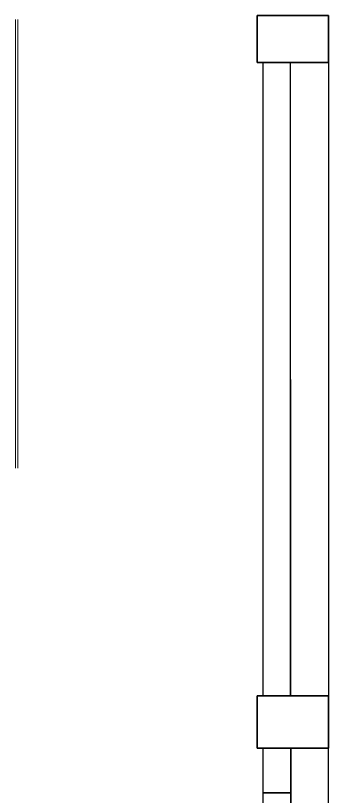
# Model space of a CAD drawing. Header units: centimetres. Extents: x 118932 to 154602, y -32682 to -23521.
# Drawn here: x 141572.9 to 141739.9, y -27905.6 to -27488.3 of the extents above; entities that cross this region are included whole.
import ezdxf

# ---------------------------------------------------------------- set-up
doc = ezdxf.new("R2010")
doc.units = ezdxf.units.CM
doc.header["$LTSCALE"] = 50
doc.header["$MEASUREMENT"] = 0
for name, color, linetype, lineweight, true_color in [('GEN_01_TA_Kolon', 7, 'Continuous', 35, 0xd05d28), ('GEN_05_ML_Alçıpan_giydirme', 7, 'Continuous', 18, 0x7ebab5), ('KALACAK DUVARLAR', 7, 'Continuous', 30, 0x005387), ('ÖRÜLECEK DUVARLAR', 7, 'Continuous', 30, 0xfaca30)]:
    doc.layers.add(name, color=color, linetype=linetype, lineweight=lineweight, true_color=true_color)

# ---------------------------------------------------------------- blocks, each defined once
blk = doc.blocks.new('LEVEL 0_C BLOK_KOLON')
at = {"layer": 'GEN_01_TA_Kolon', "elevation": -0.01}
for points in [[(814.72, -18.7), (852.72, -18.7), (852.72, -43.7), (814.72, -43.7)], [(814.72, -382.2), (852.72, -382.2), (852.72, -410.2), (814.72, -410.2)]]:
    blk.add_lwpolyline(points, close=True, dxfattribs=at)
blk = doc.blocks.new('KALACAK DUVALAR LEVEL 0 C BLOK')
at = {"layer": 'KALACAK DUVARLAR', "elevation": 0}
for points in [[(789.41, 1081.81), (789.4, 743.31), (804.4, 743.31), (804.11, 1081.83)], [(789.4, 715.31), (789.4, 691.38), (804.4, 691.38), (804.4, 715.31)]]:
    blk.add_lwpolyline(points, close=True, dxfattribs=at)
blk = doc.blocks.new('b blok level 1 örülecek duvar')
at = {"layer": 'ÖRÜLECEK DUVARLAR'}
for points in [[(22.69, 1381.24), (42.84, 1381.24), (42.84, 1042.74), (22.69, 1042.74)], [(7.83, 693.32), (22.83, 693.31), (22.83, 990.81), (7.83, 990.81)]]:
    blk.add_lwpolyline(points, close=True, dxfattribs=at)
at = {"layer": 'ÖRÜLECEK DUVARLAR', "elevation": 0}
blk.add_lwpolyline([(22.84, 669.75), (42.84, 669.74), (42.84, 1014.75), (22.83, 1014.74)], close=True, dxfattribs=at)
blk = doc.blocks.new('DUVAR LEVEL 0 C BLOK')
at = {"layer": 'GEN_05_ML_Alçıpan_giydirme', "elevation": 0}
for points in [[(395.07, -39.16), (395.07, 200.73)], [(396.32, -39.16), (396.32, 200.73)]]:
    blk.add_lwpolyline(points, dxfattribs=at)

msp = doc.modelspace()

# ---------------------------------------------------------------- block references
for name, p in [('LEVEL 0_C BLOK_KOLON', (140887.23, -27469.59, 0)), ('KALACAK DUVALAR LEVEL 0 C BLOK', (140915.54, -28595.1, 0)), ('DUVAR LEVEL 0 C BLOK', (141177.84, -27691.02, 0)), ('b blok level 1 örülecek duvar', (141697.11, -28894.53, -0.01))]:
    msp.add_blockref(name, p)

doc.saveas('drawing.dxf')
